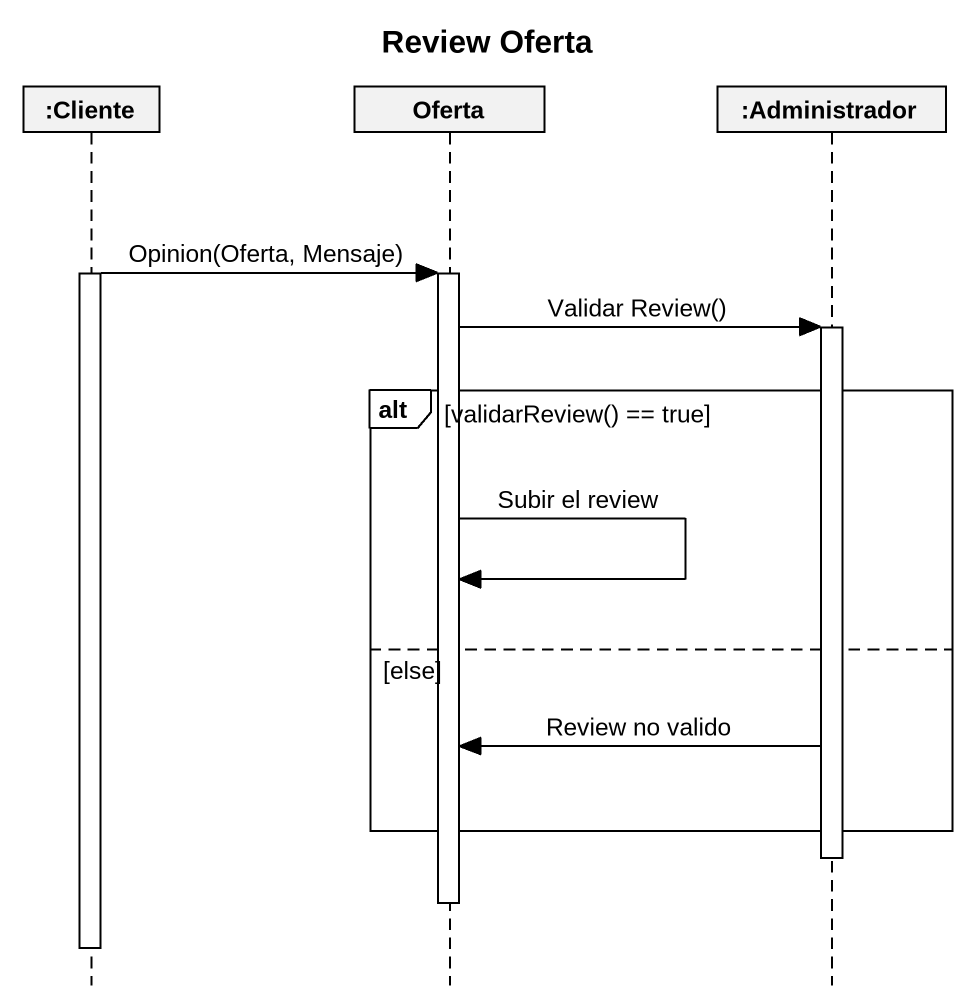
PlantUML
@startuml
title Review Oferta
hide footbox
participant ":Cliente" as Cliente
participant Oferta
participant ":Administrador" as Administrador

activate Cliente
Cliente -> Oferta : Opinion(Oferta, Mensaje)
activate Oferta
Oferta -> Administrador : Validar Review()
activate Administrador
alt validarReview() == true
  Oferta -> Oferta : Subir el review
else else
  Administrador -> Oferta : Review no valido
end
deactivate Administrador
deactivate Oferta
deactivate Cliente
@enduml
